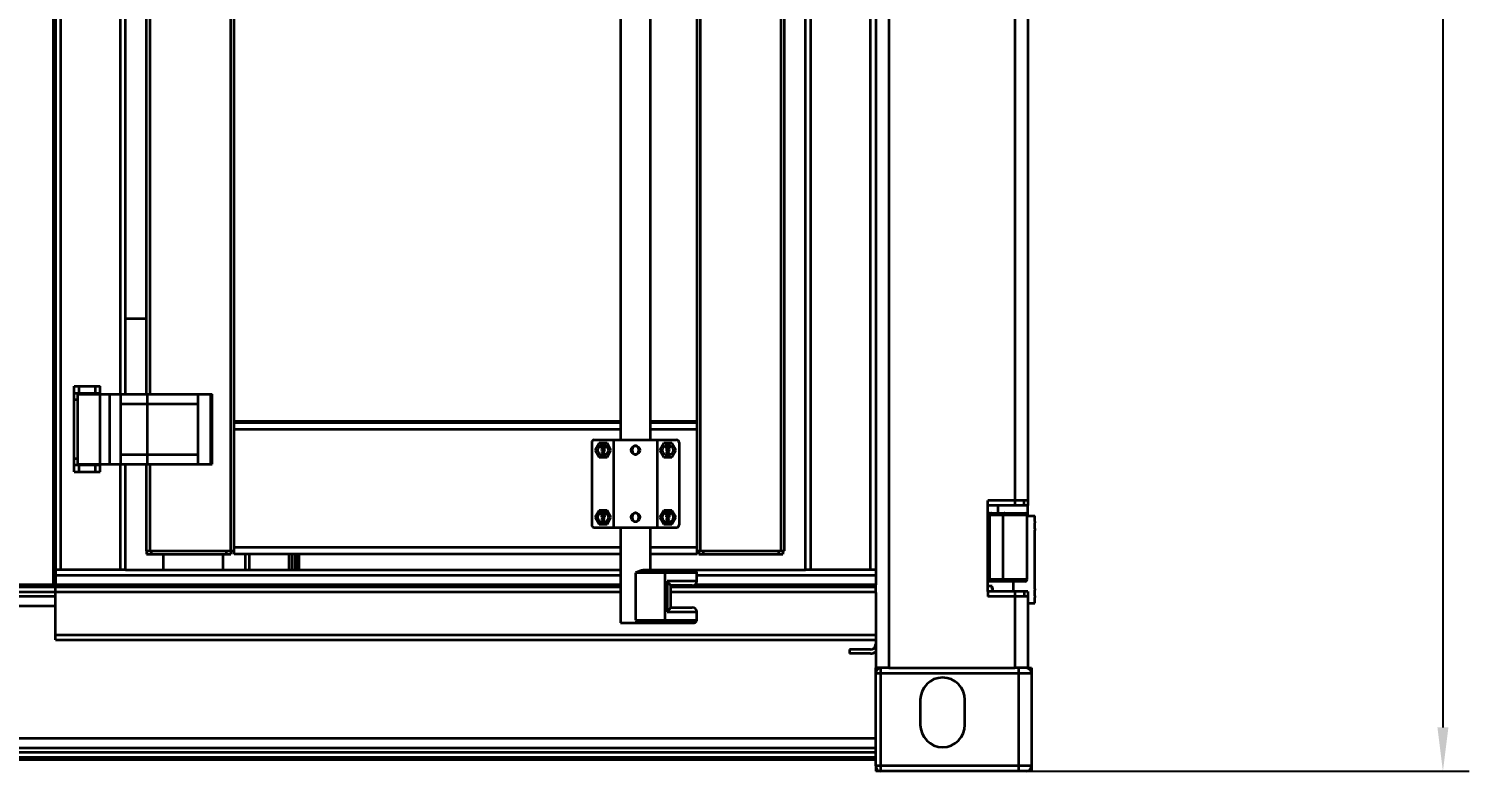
# Model space of a CAD drawing. Header units: millimetres. Extents: x 32496 to 166256, y 3504 to 23939.
# Drawn here: x 51041 to 52687, y 14990 to 15839 of the extents above; entities that cross this region are included whole.
import ezdxf

# ---------------------------------------------------------------- set-up
doc = ezdxf.new("R2010")
doc.units = ezdxf.units.MM
doc.header["$PDSIZE"] = -5
doc.layers.get('0').update_dxf_attribs({"lineweight": 35})
doc.layers.get('Defpoints').update_dxf_attribs({"lineweight": 18})
doc.styles.add('仿宋', font='simfang.ttf', dxfattribs={"width": 0.8})
doc.dimstyles.new('6倍', dxfattribs={"dimscale": 20, "dimtxt": 3.5, "dimasz": 2.5, "dimexe": 1.5, "dimexo": 0, "dimgap": 1, "dimtad": 1, "dimdec": 1, "dimdsep": 46, "dimtxsty": '仿宋', "dimblk": '_CAXARROW', "dimcen": 2.5, "dimdle": 5, "dimclrd": 4, "dimclre": 4, "dimclrt": 3, "dimadec": 0, "dimazin": 0, "dimtfac": 1, "dimtdec": 1, "dimtmove": 0, "dimatfit": 3, "dimfxl": 1, "dimtolj": 1, "dimarcsym": 0})

# ---------------------------------------------------------------- blocks, each defined once
blk = doc.blocks.new('_CAXARROW')
blk.add_hatch(color=0).paths.add_polyline_path([(0, 0), (-1, 0.125), (-1, -0.125)], flags=0)
blk = doc.blocks.new('*D5842')
at = {"color": 4, "linetype": 'Continuous', "lineweight": -2}
for p, q in [((52186.6, 17886.3), (52686.8, 17886.3)), ((52656.8, 17836.3), (52656.8, 15040.3)), ((52186.6, 14990.3), (52686.8, 14990.3))]:
    blk.add_line(p, q, dxfattribs=at)
at = {"layer": 'Defpoints', "color": 0}
for p in [(52186.6, 17886.3), (52186.6, 14990.3), (52656.8, 14990.3)]:
    blk.add_point(p, dxfattribs=at)
at = {"color": 4, "linetype": 'ByBlock', "lineweight": -2, "xscale": 50, "yscale": 50, "zscale": 50}
for p, rotation in [((52656.8, 17886.3), 90), ((52656.8, 14990.3), 270)]:
    blk.add_blockref('_CAXARROW', p, dxfattribs=dict(at, rotation=rotation))
at = {"color": 3, "insert": (52601.8, 16438.3), "char_height": 70, "attachment_point": 5, "rotation": 90, "style": '仿宋'}
blk.add_mtext('\\A1;2896', dxfattribs=at)

msp = doc.modelspace()

# ---------------------------------------------------------------- linework, layer by layer
at = {"linetype": 'Continuous'}
for p, q in [((52023.64, 17768.349), (52023.64, 15108.349)), ((51068.64, 17722.349), (51068.64, 15203.349)), ((51071.64, 17722.349), (51071.64, 15203.349)), ((52008.64, 17722.349), (52008.64, 15203.349)), ((51077.64, 15220.349), (51077.64, 17642.349)), ((51928.64, 15220.349), (51928.64, 17642.349)), ((51934.64, 15220.349), (51934.64, 17642.349)), ((52002.64, 15220.349), (52002.64, 17642.349)), ((51271.64, 15242.349), (51271.64, 17620.349)), ((51808.64, 15242.349), (51808.64, 17620.349)), ((51900.64, 15242.349), (51900.64, 17620.349)), ((51904.64, 15242.349), (51904.64, 17620.349)), ((51275.64, 15388.349), (51275.64, 17474.349)), ((51804.64, 15388.349), (51804.64, 17474.349)), ((51717.14, 16357.545), (51717.14, 15368.905)), ((51751.14, 16357.545), (51751.14, 15368.905)), ((51145.64, 15421.349), (51145.64, 16041.349)), ((51151.64, 15421.349), (51151.64, 16041.349)), ((51175.64, 15421.349), (51175.64, 16041.349)), ((51179.64, 15421.349), (51179.64, 16041.349)), ((52167.64, 15995.849), (52167.64, 15293.849)), ((52182.64, 15995.849), (52182.64, 15293.849)), ((51175.64, 15507.349), (51151.64, 15507.349)), ((51092.64, 15430.349), (51122.64, 15430.349)), ((51092.64, 15332.349), (51092.64, 15430.349)), ((51092.64, 15422.349), (51122.64, 15422.349)), ((51098.64, 15422.349), (51098.64, 15430.349)), ((51116.64, 15430.349), (51116.64, 15422.349)), ((51122.64, 15421.349), (51122.64, 15430.349)), ((51092.64, 15415.349), (51096.64, 15415.349)), ((51096.64, 15421.349), (51250.64, 15421.349)), ((51096.64, 15421.349), (51096.64, 15341.349)), ((51122.671, 15341.349), (51122.671, 15421.349)), ((51133.278, 15421.349), (51133.278, 15341.349)), ((51146.169, 15410.349), (51146.169, 15421.349)), ((51146.169, 15410.349), (51234.64, 15410.349)), ((51146.169, 15352.349), (51146.169, 15410.349)), ((51176.418, 15410.349), (51176.418, 15352.349)), ((51176.64, 15410.349), (51176.64, 15421.349)), ((51234.203, 15410.349), (51234.203, 15352.349)), ((51234.64, 15341.349), (51234.64, 15421.349)), ((51248.64, 15421.349), (51248.64, 15341.349)), ((51250.64, 15341.349), (51250.64, 15421.349)), ((51717.14, 15390.149), (51275.64, 15390.149)), ((51804.64, 15390.149), (51751.14, 15390.149)), ((51717.14, 15388.349), (51275.64, 15388.349)), ((51275.64, 15387.451), (51275.64, 15388.349)), ((51275.64, 15238.349), (51275.64, 15387.451)), ((51717.14, 15380.849), (51275.64, 15380.849)), ((51804.64, 15388.349), (51751.14, 15388.349)), ((51804.64, 15380.849), (51751.14, 15380.849)), ((51804.64, 15387.451), (51804.64, 15388.349)), ((51804.64, 15238.349), (51804.64, 15387.451)), ((51684.14, 15365.905), (51684.14, 15271.905)), ((51687.14, 15368.905), (51781.14, 15368.905)), ((51692.608, 15365.14), (51688.075, 15357.29)), ((51688.075, 15357.29), (51692.608, 15349.44)), ((51701.672, 15365.14), (51692.608, 15365.14)), ((51695.35, 15360.569), (51695.432, 15361.051)), ((51695.432, 15360.086), (51695.35, 15360.569)), ((51699.21, 15358.478), (51695.35, 15358.478)), ((51695.35, 15358.478), (51695.35, 15357.996)), ((51695.35, 15357.996), (51698.553, 15357.996)), ((51699.21, 15356.87), (51695.35, 15356.87)), ((51695.35, 15356.87), (51695.35, 15356.387)), ((51695.35, 15356.387), (51698.388, 15356.387)), ((51698.388, 15356.387), (51695.35, 15355.261)), ((51695.432, 15361.051), (51695.678, 15361.453)), ((51695.678, 15359.684), (51695.432, 15360.086)), ((51695.678, 15361.453), (51695.925, 15361.695)), ((51695.925, 15359.443), (51695.678, 15359.684)), ((51695.76, 15360.569), (51695.843, 15360.971)), ((51695.843, 15360.167), (51695.76, 15360.569)), ((51695.76, 15354.94), (51699.21, 15356.146)), ((51695.843, 15360.971), (51696.007, 15361.212)), ((51696.007, 15359.926), (51695.843, 15360.167)), ((51695.925, 15361.695), (51696.253, 15361.856)), ((51696.253, 15359.282), (51695.925, 15359.443)), ((51696.007, 15361.212), (51696.5, 15361.534)), ((51696.5, 15359.604), (51696.007, 15359.926)), ((51696.253, 15361.856), (51696.5, 15361.936)), ((51696.5, 15359.202), (51696.253, 15359.282)), ((51696.5, 15361.936), (51696.91, 15362.016)), ((51696.5, 15361.534), (51696.992, 15361.614)), ((51696.992, 15359.523), (51696.5, 15359.604)), ((51696.91, 15359.121), (51696.5, 15359.202)), ((51696.91, 15362.016), (51697.649, 15362.016)), ((51697.649, 15359.121), (51696.91, 15359.121)), ((51696.992, 15361.614), (51697.567, 15361.614)), ((51697.567, 15359.523), (51696.992, 15359.523)), ((51697.567, 15361.614), (51698.06, 15361.534)), ((51698.06, 15359.604), (51697.567, 15359.523)), ((51697.649, 15362.016), (51698.06, 15361.936)), ((51698.06, 15359.202), (51697.649, 15359.121)), ((51698.553, 15357.996), (51697.978, 15357.513)), ((51697.978, 15357.513), (51698.635, 15357.513)), ((51698.06, 15361.936), (51698.306, 15361.856)), ((51698.06, 15361.534), (51698.553, 15361.212)), ((51698.553, 15359.926), (51698.06, 15359.604)), ((51698.306, 15359.282), (51698.06, 15359.202)), ((51698.306, 15361.856), (51698.635, 15361.695)), ((51698.635, 15359.443), (51698.306, 15359.282)), ((51698.553, 15361.212), (51698.717, 15360.971)), ((51698.717, 15360.167), (51698.553, 15359.926)), ((51698.635, 15361.695), (51698.881, 15361.453)), ((51698.881, 15359.684), (51698.635, 15359.443)), ((51698.635, 15357.513), (51699.21, 15357.996)), ((51698.717, 15360.971), (51698.799, 15360.569)), ((51698.799, 15360.569), (51698.717, 15360.167)), ((51698.881, 15361.453), (51699.128, 15361.051)), ((51699.128, 15360.086), (51698.881, 15359.684)), ((51699.128, 15361.051), (51699.21, 15360.569)), ((51699.21, 15360.569), (51699.128, 15360.086)), ((51699.21, 15357.996), (51699.21, 15358.478)), ((51699.21, 15356.146), (51699.21, 15356.87)), ((51706.204, 15357.29), (51701.672, 15365.14)), ((51701.672, 15349.44), (51706.204, 15357.29)), ((51709.14, 15368.905), (51709.14, 15268.905)), ((51729.14, 15357.29), (51730.34, 15357.29)), ((51739.14, 15357.29), (51737.94, 15357.29)), ((51759.14, 15368.905), (51759.14, 15268.905)), ((51766.608, 15365.14), (51762.075, 15357.29)), ((51762.075, 15357.29), (51766.608, 15349.44)), ((51775.672, 15365.14), (51766.608, 15365.14)), ((51769.35, 15360.569), (51769.432, 15361.051)), ((51769.432, 15360.086), (51769.35, 15360.569)), ((51773.21, 15358.478), (51769.35, 15358.478)), ((51769.35, 15358.478), (51769.35, 15357.996)), ((51769.35, 15357.996), (51772.553, 15357.996)), ((51773.21, 15356.87), (51769.35, 15356.87)), ((51769.35, 15356.87), (51769.35, 15356.387)), ((51769.35, 15356.387), (51772.388, 15356.387)), ((51772.388, 15356.387), (51769.35, 15355.261)), ((51769.432, 15361.051), (51769.678, 15361.453)), ((51769.678, 15359.684), (51769.432, 15360.086)), ((51769.678, 15361.453), (51769.925, 15361.695)), ((51769.925, 15359.443), (51769.678, 15359.684)), ((51769.76, 15360.569), (51769.843, 15360.971)), ((51769.843, 15360.167), (51769.76, 15360.569)), ((51769.76, 15354.94), (51773.21, 15356.146)), ((51769.843, 15360.971), (51770.007, 15361.212)), ((51770.007, 15359.926), (51769.843, 15360.167)), ((51769.925, 15361.695), (51770.253, 15361.856)), ((51770.253, 15359.282), (51769.925, 15359.443)), ((51770.007, 15361.212), (51770.5, 15361.534)), ((51770.5, 15359.604), (51770.007, 15359.926)), ((51770.253, 15361.856), (51770.5, 15361.936)), ((51770.5, 15359.202), (51770.253, 15359.282)), ((51770.5, 15361.936), (51770.91, 15362.016)), ((51770.5, 15361.534), (51770.992, 15361.614)), ((51770.992, 15359.523), (51770.5, 15359.604)), ((51770.91, 15359.121), (51770.5, 15359.202)), ((51770.91, 15362.016), (51771.649, 15362.016)), ((51771.649, 15359.121), (51770.91, 15359.121)), ((51770.992, 15361.614), (51771.567, 15361.614)), ((51771.567, 15359.523), (51770.992, 15359.523)), ((51771.567, 15361.614), (51772.06, 15361.534)), ((51772.06, 15359.604), (51771.567, 15359.523)), ((51771.649, 15362.016), (51772.06, 15361.936)), ((51772.06, 15359.202), (51771.649, 15359.121)), ((51772.553, 15357.996), (51771.978, 15357.513)), ((51771.978, 15357.513), (51772.635, 15357.513)), ((51772.06, 15361.936), (51772.306, 15361.856)), ((51772.06, 15361.534), (51772.553, 15361.212)), ((51772.553, 15359.926), (51772.06, 15359.604)), ((51772.306, 15359.282), (51772.06, 15359.202)), ((51772.306, 15361.856), (51772.635, 15361.695)), ((51772.635, 15359.443), (51772.306, 15359.282)), ((51772.553, 15361.212), (51772.717, 15360.971)), ((51772.717, 15360.167), (51772.553, 15359.926)), ((51772.635, 15361.695), (51772.881, 15361.453)), ((51772.881, 15359.684), (51772.635, 15359.443)), ((51772.635, 15357.513), (51773.21, 15357.996)), ((51772.717, 15360.971), (51772.799, 15360.569)), ((51772.799, 15360.569), (51772.717, 15360.167)), ((51772.881, 15361.453), (51773.128, 15361.051)), ((51773.128, 15360.086), (51772.881, 15359.684)), ((51773.128, 15361.051), (51773.21, 15360.569)), ((51773.21, 15360.569), (51773.128, 15360.086)), ((51773.21, 15357.996), (51773.21, 15358.478)), ((51773.21, 15356.146), (51773.21, 15356.87)), ((51780.204, 15357.29), (51775.672, 15365.14)), ((51775.672, 15349.44), (51780.204, 15357.29)), ((51784.14, 15365.905), (51784.14, 15271.905)), ((51096.64, 15347.349), (51092.64, 15347.349)), ((51092.64, 15340.349), (51122.64, 15340.349)), ((51096.64, 15341.349), (51250.64, 15341.349)), ((51098.64, 15332.349), (51098.64, 15340.349)), ((51116.64, 15340.349), (51116.64, 15332.349)), ((51122.64, 15332.349), (51122.64, 15341.349)), ((51145.64, 15220.349), (51145.64, 15341.349)), ((51146.169, 15352.349), (51234.64, 15352.349)), ((51146.169, 15341.349), (51146.169, 15352.349)), ((51151.64, 15220.349), (51151.64, 15341.349)), ((51175.64, 15242.349), (51175.64, 15341.349)), ((51176.64, 15341.349), (51176.64, 15352.349)), ((51179.64, 15242.349), (51179.64, 15341.349)), ((51692.608, 15349.44), (51701.672, 15349.44)), ((51695.35, 15355.261), (51695.35, 15354.618)), ((51695.35, 15354.618), (51698.388, 15353.492)), ((51698.388, 15353.492), (51695.35, 15353.492)), ((51695.35, 15353.492), (51695.35, 15353.01)), ((51695.35, 15353.01), (51699.21, 15353.01)), ((51699.21, 15353.733), (51695.76, 15354.94)), ((51699.21, 15353.01), (51699.21, 15353.733)), ((51766.608, 15349.44), (51775.672, 15349.44)), ((51769.35, 15355.261), (51769.35, 15354.618)), ((51769.35, 15354.618), (51772.388, 15353.492)), ((51772.388, 15353.492), (51769.35, 15353.492)), ((51769.35, 15353.492), (51769.35, 15353.01)), ((51769.35, 15353.01), (51773.21, 15353.01)), ((51773.21, 15353.733), (51769.76, 15354.94)), ((51773.21, 15353.01), (51773.21, 15353.733)), ((51092.64, 15332.349), (51122.64, 15332.349)), ((52182.64, 15299.849), (52136.64, 15299.849)), ((52136.64, 15293.849), (52136.64, 15299.849)), ((52182.64, 15293.849), (52136.64, 15293.849)), ((52136.64, 15195.849), (52136.64, 15293.849)), ((52148.64, 15285.349), (52148.64, 15293.849)), ((52178.246, 15293.849), (52178.246, 15299.849)), ((52182.64, 15282.209), (52182.64, 15293.849)), ((51692.608, 15288.37), (51688.075, 15280.52)), ((51688.075, 15280.52), (51692.608, 15272.67)), ((51701.672, 15288.37), (51692.608, 15288.37)), ((51695.35, 15283.799), (51695.432, 15284.281)), ((51695.432, 15283.316), (51695.35, 15283.799)), ((51699.21, 15281.708), (51695.35, 15281.708)), ((51695.35, 15281.708), (51695.35, 15281.226)), ((51695.35, 15281.226), (51698.553, 15281.226)), ((51699.21, 15280.1), (51695.35, 15280.1)), ((51695.35, 15280.1), (51695.35, 15279.617)), ((51695.35, 15279.617), (51698.388, 15279.617)), ((51698.388, 15279.617), (51695.35, 15278.491)), ((51695.35, 15278.491), (51695.35, 15277.848)), ((51695.35, 15277.848), (51698.388, 15276.722)), ((51698.388, 15276.722), (51695.35, 15276.722)), ((51695.35, 15276.722), (51695.35, 15276.24)), ((51695.35, 15276.24), (51699.21, 15276.24)), ((51695.432, 15284.281), (51695.678, 15284.683)), ((51695.678, 15282.914), (51695.432, 15283.316)), ((51695.678, 15284.683), (51695.925, 15284.925)), ((51695.925, 15282.673), (51695.678, 15282.914)), ((51695.76, 15283.799), (51695.843, 15284.201)), ((51695.843, 15283.397), (51695.76, 15283.799)), ((51695.76, 15278.17), (51699.21, 15279.376)), ((51699.21, 15276.963), (51695.76, 15278.17)), ((51695.843, 15284.201), (51696.007, 15284.442)), ((51696.007, 15283.156), (51695.843, 15283.397)), ((51695.925, 15284.925), (51696.253, 15285.086)), ((51696.253, 15282.512), (51695.925, 15282.673)), ((51696.007, 15284.442), (51696.5, 15284.764)), ((51696.5, 15282.834), (51696.007, 15283.156)), ((51696.253, 15285.086), (51696.5, 15285.166)), ((51696.5, 15282.432), (51696.253, 15282.512)), ((51696.5, 15285.166), (51696.91, 15285.246)), ((51696.5, 15284.764), (51696.992, 15284.844)), ((51696.992, 15282.753), (51696.5, 15282.834)), ((51696.91, 15282.351), (51696.5, 15282.432)), ((51696.91, 15285.246), (51697.649, 15285.246)), ((51697.649, 15282.351), (51696.91, 15282.351)), ((51696.992, 15284.844), (51697.567, 15284.844)), ((51697.567, 15282.753), (51696.992, 15282.753)), ((51697.567, 15284.844), (51698.06, 15284.764)), ((51698.06, 15282.834), (51697.567, 15282.753)), ((51697.649, 15285.246), (51698.06, 15285.166)), ((51698.06, 15282.432), (51697.649, 15282.351)), ((51698.553, 15281.226), (51697.978, 15280.743)), ((51697.978, 15280.743), (51698.635, 15280.743)), ((51698.06, 15285.166), (51698.306, 15285.086)), ((51698.06, 15284.764), (51698.553, 15284.442)), ((51698.553, 15283.156), (51698.06, 15282.834)), ((51698.306, 15282.512), (51698.06, 15282.432)), ((51698.306, 15285.086), (51698.635, 15284.925)), ((51698.635, 15282.673), (51698.306, 15282.512)), ((51698.553, 15284.442), (51698.717, 15284.201)), ((51698.717, 15283.397), (51698.553, 15283.156)), ((51698.635, 15284.925), (51698.881, 15284.683)), ((51698.881, 15282.914), (51698.635, 15282.673)), ((51698.635, 15280.743), (51699.21, 15281.226)), ((51698.717, 15284.201), (51698.799, 15283.799)), ((51698.799, 15283.799), (51698.717, 15283.397)), ((51698.881, 15284.683), (51699.128, 15284.281)), ((51699.128, 15283.316), (51698.881, 15282.914)), ((51699.128, 15284.281), (51699.21, 15283.799)), ((51699.21, 15283.799), (51699.128, 15283.316)), ((51699.21, 15281.226), (51699.21, 15281.708)), ((51699.21, 15279.376), (51699.21, 15280.1)), ((51699.21, 15276.24), (51699.21, 15276.963)), ((51706.204, 15280.52), (51701.672, 15288.37)), ((51701.672, 15272.67), (51706.204, 15280.52)), ((51729.14, 15280.52), (51730.34, 15280.52)), ((51739.14, 15280.52), (51737.94, 15280.52)), ((51766.608, 15288.37), (51762.075, 15280.52)), ((51762.075, 15280.52), (51766.608, 15272.67)), ((51775.672, 15288.37), (51766.608, 15288.37)), ((51769.35, 15283.799), (51769.432, 15284.281)), ((51769.432, 15283.316), (51769.35, 15283.799)), ((51773.21, 15281.708), (51769.35, 15281.708)), ((51769.35, 15281.708), (51769.35, 15281.226)), ((51769.35, 15281.226), (51772.553, 15281.226)), ((51773.21, 15280.1), (51769.35, 15280.1)), ((51769.35, 15280.1), (51769.35, 15279.617)), ((51769.35, 15279.617), (51772.388, 15279.617)), ((51772.388, 15279.617), (51769.35, 15278.491)), ((51769.35, 15278.491), (51769.35, 15277.848)), ((51769.35, 15277.848), (51772.388, 15276.722)), ((51772.388, 15276.722), (51769.35, 15276.722)), ((51769.35, 15276.722), (51769.35, 15276.24)), ((51769.35, 15276.24), (51773.21, 15276.24)), ((51769.432, 15284.281), (51769.678, 15284.683)), ((51769.678, 15282.914), (51769.432, 15283.316)), ((51769.678, 15284.683), (51769.925, 15284.925)), ((51769.925, 15282.673), (51769.678, 15282.914)), ((51769.76, 15283.799), (51769.843, 15284.201)), ((51769.843, 15283.397), (51769.76, 15283.799)), ((51769.76, 15278.17), (51773.21, 15279.376)), ((51773.21, 15276.963), (51769.76, 15278.17)), ((51769.843, 15284.201), (51770.007, 15284.442)), ((51770.007, 15283.156), (51769.843, 15283.397)), ((51769.925, 15284.925), (51770.253, 15285.086)), ((51770.253, 15282.512), (51769.925, 15282.673)), ((51770.007, 15284.442), (51770.5, 15284.764)), ((51770.5, 15282.834), (51770.007, 15283.156)), ((51770.253, 15285.086), (51770.5, 15285.166)), ((51770.5, 15282.432), (51770.253, 15282.512)), ((51770.5, 15285.166), (51770.91, 15285.246)), ((51770.5, 15284.764), (51770.992, 15284.844)), ((51770.992, 15282.753), (51770.5, 15282.834)), ((51770.91, 15282.351), (51770.5, 15282.432)), ((51770.91, 15285.246), (51771.649, 15285.246)), ((51771.649, 15282.351), (51770.91, 15282.351)), ((51770.992, 15284.844), (51771.567, 15284.844)), ((51771.567, 15282.753), (51770.992, 15282.753)), ((51771.567, 15284.844), (51772.06, 15284.764)), ((51772.06, 15282.834), (51771.567, 15282.753)), ((51771.649, 15285.246), (51772.06, 15285.166)), ((51772.06, 15282.432), (51771.649, 15282.351)), ((51772.553, 15281.226), (51771.978, 15280.743)), ((51771.978, 15280.743), (51772.635, 15280.743)), ((51772.06, 15285.166), (51772.306, 15285.086)), ((51772.06, 15284.764), (51772.553, 15284.442)), ((51772.553, 15283.156), (51772.06, 15282.834)), ((51772.306, 15282.512), (51772.06, 15282.432)), ((51772.306, 15285.086), (51772.635, 15284.925)), ((51772.635, 15282.673), (51772.306, 15282.512)), ((51772.553, 15284.442), (51772.717, 15284.201)), ((51772.717, 15283.397), (51772.553, 15283.156)), ((51772.635, 15284.925), (51772.881, 15284.683)), ((51772.881, 15282.914), (51772.635, 15282.673)), ((51772.635, 15280.743), (51773.21, 15281.226)), ((51772.717, 15284.201), (51772.799, 15283.799)), ((51772.799, 15283.799), (51772.717, 15283.397)), ((51772.881, 15284.683), (51773.128, 15284.281)), ((51773.128, 15283.316), (51772.881, 15282.914)), ((51773.128, 15284.281), (51773.21, 15283.799)), ((51773.21, 15283.799), (51773.128, 15283.316)), ((51773.21, 15281.226), (51773.21, 15281.708)), ((51773.21, 15279.376), (51773.21, 15280.1)), ((51773.21, 15276.24), (51773.21, 15276.963)), ((51780.204, 15280.52), (51775.672, 15288.37)), ((51775.672, 15272.67), (51780.204, 15280.52)), ((52136.64, 15285.349), (52179.64, 15285.349)), ((52137.309, 15283.349), (52181.64, 15283.349)), ((52137.309, 15209.349), (52137.309, 15283.349)), ((52139.203, 15209.349), (52139.203, 15283.349)), ((52154.152, 15209.349), (52154.152, 15283.349)), ((52181.64, 15209.349), (52181.64, 15283.349)), ((52181.64, 15282.209), (52190.64, 15282.209)), ((52190.64, 15275.594), (52190.621, 15275.497)), ((52190.64, 15275.594), (52190.64, 15282.209)), ((51687.14, 15268.905), (51781.14, 15268.905)), ((51692.608, 15272.67), (51701.672, 15272.67)), ((51717.14, 15268.905), (51717.14, 15160.045)), ((51751.14, 15268.905), (51751.14, 15220.045)), ((51766.608, 15272.67), (51775.672, 15272.67)), ((52190.64, 15265.594), (52190.621, 15265.69)), ((52190.621, 15265.69), (52190.64, 15265.594)), ((52190.621, 15265.69), (52190.64, 15265.594)), ((52190.64, 15198.824), (52190.64, 15265.594)), ((51175.64, 15242.349), (51275.64, 15242.349)), ((51175.64, 15242.349), (51175.64, 15238.349)), ((51180.64, 15242.349), (51180.64, 15238.349)), ((51266.64, 15242.349), (51266.64, 15238.349)), ((51271.64, 15242.349), (51271.64, 15238.349)), ((51717.14, 15245.849), (51275.64, 15245.849)), ((51804.64, 15245.849), (51751.14, 15245.849)), ((51804.64, 15242.349), (51904.64, 15242.349)), ((51806.64, 15242.349), (51806.64, 15238.349)), ((51811.64, 15242.349), (51811.64, 15238.349)), ((51897.64, 15242.349), (51897.64, 15238.349)), ((51902.64, 15242.349), (51902.64, 15238.349)), ((51175.64, 15238.349), (51271.64, 15238.349)), ((51194.64, 15238.349), (51194.64, 15220.349)), ((51262.64, 15238.349), (51262.64, 15220.349)), ((51717.14, 15238.349), (51275.64, 15238.349)), ((51288.64, 15220.349), (51288.64, 15238.349)), ((51292.64, 15238.349), (51292.64, 15220.349)), ((51292.64, 15238.349), (51292.64, 15220.349)), ((51338.64, 15238.349), (51338.64, 15220.349)), ((51338.64, 15220.349), (51338.64, 15238.349)), ((51342.14, 15220.349), (51342.14, 15238.349)), ((51345.34, 15238.349), (51345.34, 15220.349)), ((51347.14, 15220.349), (51347.14, 15238.349)), ((51349.54, 15238.349), (51349.54, 15220.349)), ((51804.64, 15238.349), (51751.14, 15238.349)), ((51806.64, 15238.349), (51902.64, 15238.349)), ((51077.64, 15220.349), (51071.64, 15220.349)), ((51071.64, 15214.349), (51717.14, 15214.349)), ((51145.64, 15220.349), (51077.64, 15220.349)), ((51151.64, 15220.349), (51145.64, 15220.349)), ((51151.64, 15220.349), (51717.14, 15220.349)), ((51804.14, 15217.045), (51734.14, 15217.045)), ((51734.14, 15217.045), (51734.14, 15163.045)), ((51735.724, 15217.707), (51735.436, 15217.587)), ((51801.14, 15220.045), (51743.783, 15220.045)), ((51751.14, 15220.349), (51928.64, 15220.349)), ((51768.164, 15163.045), (51768.164, 15217.045)), ((51804.14, 15207.545), (51770.378, 15207.545)), ((51770.378, 15207.545), (51770.378, 15172.545)), ((51804.14, 15207.545), (51804.14, 15217.045)), ((51804.14, 15214.349), (52008.64, 15214.349)), ((51934.64, 15220.349), (51928.64, 15220.349)), ((52002.64, 15220.349), (51934.64, 15220.349)), ((52008.64, 15220.349), (52002.64, 15220.349)), ((52181.64, 15209.349), (52137.309, 15209.349)), ((51717.14, 15200.629), (40048.64, 15200.629)), ((51717.14, 15195.156), (40048.64, 15195.156)), ((51071.64, 15203.349), (50971.64, 15203.349)), ((51717.14, 15203.349), (51068.64, 15203.349)), ((51071.64, 15146.349), (51071.64, 15203.349)), ((51774.14, 15202.7), (51774.14, 15177.389)), ((51799.14, 15202.545), (51774.14, 15202.545)), ((52008.64, 15200.629), (51774.14, 15200.629)), ((52008.64, 15195.156), (51774.14, 15195.156)), ((52008.64, 15203.349), (51801.828, 15203.349)), ((52008.64, 15194.551), (52008.64, 15203.349)), ((52008.64, 15194.551), (52008.64, 15108.349)), ((52179.64, 15207.349), (52136.64, 15207.349)), ((52141.599, 15201.674), (52136.64, 15201.674)), ((52182.64, 15195.849), (52136.64, 15195.849)), ((52136.64, 15195.849), (52136.64, 15189.849)), ((52142.04, 15199.879), (52142.04, 15195.849)), ((52165.64, 15207.349), (52165.64, 15195.849)), ((52167.64, 15195.849), (52167.64, 15108.349)), ((52178.246, 15195.849), (52178.246, 15189.849)), ((52182.64, 15195.849), (52182.64, 15108.349)), ((52190.64, 15198.824), (52190.621, 15198.727)), ((52190.64, 15198.824), (52190.621, 15198.727)), ((51071.64, 15190.039), (40098.64, 15190.039)), ((51071.64, 15179.094), (40098.64, 15179.094)), ((51774.14, 15177.545), (51799.14, 15177.545)), ((52182.64, 15189.849), (52136.64, 15189.849)), ((52182.64, 15182.209), (52190.64, 15182.209)), ((52190.64, 15188.824), (52190.621, 15188.92)), ((52190.621, 15188.92), (52190.64, 15188.824)), ((52190.621, 15188.92), (52190.64, 15188.824)), ((52190.64, 15182.209), (52190.64, 15188.824)), ((51717.14, 15160.045), (51745.272, 15160.045)), ((51734.14, 15163.045), (51804.14, 15163.045)), ((51735.435, 15162.502), (51735.724, 15162.382)), ((51743.783, 15160.045), (51801.14, 15160.045)), ((51770.378, 15172.545), (51804.14, 15172.545)), ((51804.14, 15163.045), (51804.14, 15172.545)), ((51071.64, 15146.349), (52008.64, 15146.349)), ((51071.64, 15140.349), (51071.64, 15146.349)), ((51071.64, 15140.349), (52008.64, 15140.349)), ((52002.64, 15129.349), (51978.64, 15129.349)), ((51978.64, 15129.349), (51978.64, 15124.849)), ((52006.882, 15131.106), (52008.64, 15129.349)), ((52002.64, 15124.849), (51978.64, 15124.849)), ((52023.64, 15108.349), (52008.64, 15108.349)), ((52008.64, 15102.349), (52008.64, 15108.349)), ((52008.64, 15102.349), (52186.64, 15102.349)), ((52008.64, 14996.349), (52008.64, 15102.349)), ((52014.64, 14990.349), (52014.64, 15108.349)), ((52023.64, 15108.349), (52167.64, 15108.349)), ((52182.64, 15108.349), (52167.64, 15108.349)), ((52172.14, 14990.349), (52172.14, 15108.349)), ((52182.64, 15108.349), (52186.64, 15108.349)), ((52182.64, 15108.349), (52182.64, 15107.958)), ((52182.64, 15107.958), (52182.64, 15108.349)), ((52186.64, 15108.349), (52186.64, 15102.349)), ((52186.64, 15102.349), (52186.64, 14996.349)), ((52059.64, 15071.849), (52059.64, 15043.349)), ((52110.64, 15043.349), (52110.64, 15071.849)), ((52008.64, 15027.604), (40172.64, 15027.604)), ((52008.64, 15016.658), (40172.64, 15016.658)), ((52008.64, 15011.541), (40172.64, 15011.541)), ((52008.64, 15003.349), (52008.64, 15011.147)), ((52008.64, 15006.069), (40172.64, 15006.069)), ((52008.64, 15003.349), (40172.64, 15003.349)), ((52186.64, 14996.349), (52008.64, 14996.349)), ((52008.64, 14996.349), (52008.64, 14990.349)), ((52186.64, 14996.349), (52186.64, 14990.349)), ((52014.64, 14990.349), (52008.64, 14990.349)), ((52180.64, 14990.349), (52014.64, 14990.349)), ((52186.64, 14990.349), (52180.64, 14990.349))]:
    msp.add_line(p, q, dxfattribs=at)
for centre, radius in [((51697.14, 15357.29), 6.055), ((51734.14, 15357.29), 5), ((51771.14, 15357.29), 6.055), ((51697.14, 15280.52), 6.055), ((51734.14, 15280.52), 5), ((51771.14, 15280.52), 6.055)]:
    msp.add_circle(centre, radius, dxfattribs=at)
for centre, radius, start, end in [((51687.14, 15365.905), 3, 90, 180), ((51781.14, 15365.905), 3, 0, 90), ((52179.64, 15283.349), 2, 0, 90), ((51687.14, 15271.905), 3, 180, 270), ((51781.14, 15271.905), 3, 270, 0), ((51882.861, 14863.626), 383.436, 112.611717, 112.821724), ((51767.576, 15141.491), 82.602, 111.66374, 111.907827), ((51754.858, 15174.253), 47.457, 110.207585, 110.396207), ((51749.198, 15190.298), 30.442, 108.011666, 108.317547), ((51745.922, 15201.188), 19.069, 104.359, 105.090053), ((51744.247, 15208.794), 11.277, 98.622006, 99.52621), ((51799.14, 15207.545), 5, 270, 0), ((51801.14, 15217.045), 3, 0, 90), ((52179.64, 15209.349), 2, 270, 0), ((52137.166, 15199.634), 4.88, 2.87774, 24.710451), ((51799.14, 15172.545), 5, 0, 90), ((51883.039, 15516.888), 383.896, 247.178342, 247.387917), ((51767.378, 15238.104), 82.07, 248.090672, 248.336517), ((51754.749, 15205.544), 47.145, 249.601673, 249.793339), ((51749.138, 15189.609), 30.251, 251.679371, 251.987326), ((51745.871, 15178.71), 18.87, 254.904844, 255.645581), ((51744.226, 15171.168), 11.149, 260.46646, 261.383048), ((51801.14, 15163.045), 3, 270, 0), ((52002.64, 15135.349), 6, 270, 0), ((52002.64, 15135.349), 10.5, 270, 304.854219), ((52014.64, 15102.349), 6, 90, 180), ((52085.14, 15071.849), 25.5, 0, 180), ((52180.64, 15102.349), 6, 0, 90), ((52085.14, 15043.349), 25.5, 180, 0), ((52014.64, 14996.349), 6, 180, 270), ((52180.64, 14996.349), 6, 270, 0)]:
    msp.add_arc(centre, radius, start, end, dxfattribs=at)
for points, knots in [([(51737.94, 15357.29), (51737.94, 15357.935), (51737.799, 15358.9), (51737.329, 15360.067), (51736.859, 15360.828), (51736.284, 15361.457), (51735.622, 15361.929), (51734.898, 15362.223), (51734.139, 15362.323), (51733.381, 15362.223), (51732.656, 15361.928), (51731.994, 15361.456), (51731.419, 15360.826), (51730.95, 15360.065), (51730.481, 15358.899), (51730.34, 15357.935), (51730.34, 15357.29)], [0, 0, 0, 0, 0.13974523, 0.20701464, 0.27133911, 0.33241517, 0.39038782, 0.44590351, 0.50003914, 0.55418629, 0.60972725, 0.66772909, 0.72881934, 0.79313367, 0.86036751, 1, 1, 1, 1]), ([(51730.34, 15357.29), (51730.34, 15356.644), (51730.481, 15355.679), (51730.951, 15354.513), (51731.421, 15353.751), (51731.996, 15353.123), (51732.657, 15352.65), (51733.382, 15352.357), (51734.14, 15352.257), (51734.899, 15352.357), (51735.624, 15352.651), (51736.285, 15353.124), (51736.86, 15353.753), (51737.33, 15354.515), (51737.799, 15355.68), (51737.94, 15356.645), (51737.94, 15357.29)], [0, 0, 0, 0, 0.13974523, 0.20701464, 0.27133911, 0.33241517, 0.39038782, 0.44590351, 0.50003914, 0.55418629, 0.60972725, 0.66772909, 0.72881934, 0.79313367, 0.86036751, 1, 1, 1, 1]), ([(51737.94, 15280.52), (51737.94, 15281.165), (51737.799, 15282.13), (51737.329, 15283.297), (51736.859, 15284.058), (51736.284, 15284.687), (51735.622, 15285.159), (51734.898, 15285.453), (51734.139, 15285.553), (51733.381, 15285.453), (51732.656, 15285.158), (51731.994, 15284.686), (51731.419, 15284.056), (51730.95, 15283.295), (51730.481, 15282.129), (51730.34, 15281.165), (51730.34, 15280.52)], [0, 0, 0, 0, 0.13974523, 0.20701464, 0.27133911, 0.33241517, 0.39038782, 0.44590351, 0.50003914, 0.55418629, 0.60972725, 0.66772909, 0.72881934, 0.79313367, 0.86036751, 1, 1, 1, 1]), ([(51730.34, 15280.52), (51730.34, 15279.874), (51730.481, 15278.909), (51730.951, 15277.743), (51731.421, 15276.981), (51731.996, 15276.353), (51732.657, 15275.88), (51733.382, 15275.587), (51734.14, 15275.487), (51734.899, 15275.587), (51735.624, 15275.881), (51736.285, 15276.354), (51736.86, 15276.983), (51737.33, 15277.745), (51737.799, 15278.91), (51737.94, 15279.875), (51737.94, 15280.52)], [0, 0, 0, 0, 0.13974523, 0.20701464, 0.27133911, 0.33241517, 0.39038782, 0.44590351, 0.50003914, 0.55418629, 0.60972725, 0.66772909, 0.72881934, 0.79313367, 0.86036751, 1, 1, 1, 1]), ([(52138.857, 15285.349), (52138.653, 15285.349), (52138.222, 15285.233), (52137.713, 15284.77), (52137.384, 15284.112), (52137.309, 15283.607), (52137.309, 15283.349)], [0, 0, 0, 0, 0.22003924, 0.45867285, 0.72140076, 1, 1, 1, 1]), ([(52141.13, 15285.349), (52140.879, 15285.349), (52140.369, 15285.243), (52139.728, 15284.795), (52139.302, 15284.131), (52139.203, 15283.608), (52139.203, 15283.349)], [0, 0, 0, 0, 0.24571076, 0.49391374, 0.74567912, 1, 1, 1, 1]), ([(52156.079, 15285.349), (52155.828, 15285.349), (52155.318, 15285.243), (52154.677, 15284.795), (52154.251, 15284.131), (52154.152, 15283.608), (52154.152, 15283.349)], [0, 0, 0, 0, 0.24571076, 0.49391374, 0.74567912, 1, 1, 1, 1]), ([(52190.621, 15275.497), (52190.588, 15275.332), (52190.346, 15274.035), (52190.2, 15272.719), (52190.154, 15271.569)], [0, 0, 0, 0, 0.1275619, 1, 1, 1, 1]), ([(52190.154, 15271.569), (52190.151, 15271.488), (52190.139, 15271.163), (52190.135, 15270.838), (52190.135, 15270.594)], [0, 0, 0, 0, 0.24707359, 1, 1, 1, 1]), ([(52190.135, 15270.594), (52190.135, 15270.511), (52190.136, 15270.186), (52190.144, 15269.861), (52190.154, 15269.619)], [0, 0, 0, 0, 0.25329481, 1, 1, 1, 1]), ([(52190.154, 15269.619), (52190.172, 15269.157), (52190.262, 15267.84), (52190.455, 15266.532), (52190.621, 15265.69)], [0, 0, 0, 0, 0.34999204, 1, 1, 1, 1]), ([(51736.756, 15218.128), (51736.67, 15218.094), (51736.326, 15217.955), (51735.982, 15217.814), (51735.724, 15217.707)], [0, 0, 0, 0, 0.24935078, 1, 1, 1, 1]), ([(51738.319, 15218.735), (51738.216, 15218.697), (51737.802, 15218.542), (51737.391, 15218.381), (51737.083, 15218.259)], [0, 0, 0, 0, 0.24861911, 1, 1, 1, 1]), ([(51739.631, 15219.198), (51739.534, 15219.166), (51739.144, 15219.035), (51738.756, 15218.896), (51738.465, 15218.789)], [0, 0, 0, 0, 0.24805607, 1, 1, 1, 1]), ([(51740.958, 15219.599), (51740.861, 15219.573), (51740.467, 15219.464), (51740.077, 15219.344), (51739.785, 15219.249)], [0, 0, 0, 0, 0.24722023, 1, 1, 1, 1]), ([(51742.38, 15219.916), (51742.282, 15219.9), (51741.884, 15219.827), (51741.489, 15219.737), (51741.193, 15219.661)], [0, 0, 0, 0, 0.24613078, 1, 1, 1, 1]), ([(51743.783, 15220.045), (51743.683, 15220.045), (51743.272, 15220.035), (51742.863, 15219.991), (51742.556, 15219.944)], [0, 0, 0, 0, 0.24454316, 1, 1, 1, 1]), ([(51768.164, 15217.045), (51768.164, 15217.429), (51768.151, 15217.987), (51768.104, 15218.695), (51768.059, 15219.144), (51768.011, 15219.47), (51767.967, 15219.685), (51767.934, 15219.81), (51767.9, 15219.91), (51767.863, 15219.99), (51767.818, 15220.045), (51767.787, 15220.045)], [0, 0, 0, 0, 0.37581421, 0.54555316, 0.6944893, 0.81721036, 0.86741656, 0.90965991, 0.94373434, 0.96967611, 1, 1, 1, 1]), ([(51774.14, 15202.7), (51774.14, 15202.75), (51774.115, 15202.866), (51774.041, 15203.051), (51773.927, 15203.27), (51773.715, 15203.621), (51773.376, 15204.108), (51772.894, 15204.733), (51772.338, 15205.403), (51771.725, 15206.104), (51771.068, 15206.823), (51770.611, 15207.303), (51770.378, 15207.545)], [0, 0, 0, 0, 0.02409787, 0.05654549, 0.09679779, 0.14399434, 0.2555131, 0.38472713, 0.52685107, 0.67841314, 0.83681684, 1, 1, 1, 1]), ([(52138.857, 15207.349), (52138.653, 15207.349), (52138.222, 15207.465), (52137.713, 15207.927), (52137.384, 15208.585), (52137.309, 15209.09), (52137.309, 15209.349)], [0, 0, 0, 0, 0.22003925, 0.45867285, 0.72140076, 1, 1, 1, 1]), ([(52141.13, 15207.349), (52140.879, 15207.349), (52140.369, 15207.454), (52139.728, 15207.902), (52139.302, 15208.566), (52139.203, 15209.089), (52139.203, 15209.349)], [0, 0, 0, 0, 0.24571076, 0.49391374, 0.74567912, 1, 1, 1, 1]), ([(52156.079, 15207.349), (52155.828, 15207.349), (52155.318, 15207.454), (52154.677, 15207.902), (52154.251, 15208.566), (52154.152, 15209.089), (52154.152, 15209.349)], [0, 0, 0, 0, 0.24571076, 0.49391374, 0.74567912, 1, 1, 1, 1]), ([(52140.802, 15201.674), (52141.032, 15201.229), (52141.365, 15200.281), (52141.586, 15198.805), (52141.62, 15197.321), (52141.53, 15196.335), (52141.448, 15195.848)], [0, 0, 0, 0, 0.25234897, 0.5019354, 0.75084217, 1, 1, 1, 1]), ([(52190.154, 15194.799), (52190.151, 15194.718), (52190.139, 15194.393), (52190.135, 15194.068), (52190.135, 15193.824)], [0, 0, 0, 0, 0.24707359, 1, 1, 1, 1]), ([(52190.135, 15193.824), (52190.135, 15193.741), (52190.136, 15193.416), (52190.144, 15193.091), (52190.154, 15192.849)], [0, 0, 0, 0, 0.25329481, 1, 1, 1, 1]), ([(52190.621, 15198.727), (52190.588, 15198.562), (52190.346, 15197.265), (52190.2, 15195.949), (52190.154, 15194.799)], [0, 0, 0, 0, 0.1275619, 1, 1, 1, 1]), ([(52190.154, 15192.849), (52190.172, 15192.387), (52190.262, 15191.07), (52190.455, 15189.762), (52190.621, 15188.92)], [0, 0, 0, 0, 0.34999204, 1, 1, 1, 1]), ([(51774.14, 15177.389), (51774.14, 15177.339), (51774.115, 15177.224), (51774.041, 15177.039), (51773.927, 15176.819), (51773.715, 15176.468), (51773.376, 15175.981), (51772.894, 15175.357), (51772.338, 15174.686), (51771.725, 15173.985), (51771.068, 15173.266), (51770.611, 15172.786), (51770.378, 15172.545)], [0, 0, 0, 0, 0.02409787, 0.05654549, 0.09679779, 0.14399434, 0.2555131, 0.38472713, 0.52685107, 0.67841314, 0.83681684, 1, 1, 1, 1]), ([(51735.724, 15162.382), (51735.81, 15162.347), (51736.153, 15162.205), (51736.497, 15162.065), (51736.755, 15161.962)], [0, 0, 0, 0, 0.25059531, 1, 1, 1, 1]), ([(51737.082, 15161.831), (51737.185, 15161.79), (51737.595, 15161.628), (51738.007, 15161.47), (51738.317, 15161.355)], [0, 0, 0, 0, 0.25129814, 1, 1, 1, 1]), ([(51738.465, 15161.3), (51738.562, 15161.264), (51738.949, 15161.124), (51739.337, 15160.988), (51739.63, 15160.892)], [0, 0, 0, 0, 0.25185762, 1, 1, 1, 1]), ([(51739.784, 15160.841), (51739.882, 15160.809), (51740.271, 15160.685), (51740.662, 15160.57), (51740.957, 15160.49)], [0, 0, 0, 0, 0.25267283, 1, 1, 1, 1]), ([(51741.193, 15160.428), (51741.292, 15160.403), (51741.685, 15160.306), (51742.082, 15160.223), (51742.38, 15160.173)], [0, 0, 0, 0, 0.25384974, 1, 1, 1, 1]), ([(51742.556, 15160.145), (51742.66, 15160.13), (51743.067, 15160.074), (51743.478, 15160.045), (51743.783, 15160.045)], [0, 0, 0, 0, 0.25534131, 1, 1, 1, 1]), ([(51768.164, 15163.045), (51768.164, 15162.661), (51768.151, 15162.103), (51768.104, 15161.394), (51768.059, 15160.945), (51768.011, 15160.62), (51767.967, 15160.404), (51767.934, 15160.279), (51767.9, 15160.179), (51767.863, 15160.099), (51767.818, 15160.045), (51767.787, 15160.045)], [0, 0, 0, 0, 0.37581421, 0.54555316, 0.6944893, 0.81721036, 0.86741656, 0.90965991, 0.94373434, 0.96967611, 1, 1, 1, 1])]:
    msp.add_open_spline(points, degree=3, knots=knots, dxfattribs=at)

# ---------------------------------------------------------------- dimensions: what is measured, and where the dimension line sits
at = {"color": 6}
dim = msp.add_linear_dim(base=(52656.817, 14990.349), p1=(52186.64, 17886.349), p2=(52186.64, 14990.349), angle=90, dimstyle='6倍', dxfattribs=at)
dim.commit()
dim.dimension.update_dxf_attribs({"geometry": '*D5842', "text_midpoint": (52601.817, 16438.349)})

doc.saveas('drawing.dxf')
